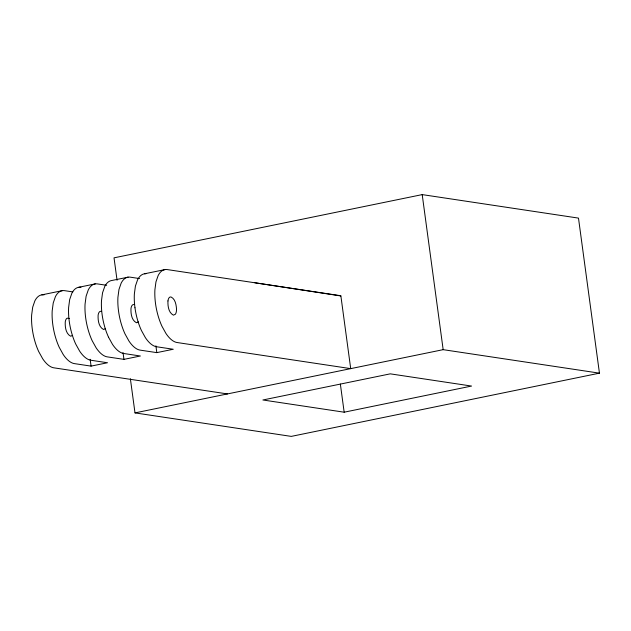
<?xml version="1.0" encoding="UTF-8"?>
<svg xmlns="http://www.w3.org/2000/svg" width="631" height="631" viewBox="0 0 631 631"><rect width="100%" height="100%" fill="white"/><g stroke="black" fill="none" stroke-linecap="round" stroke-linejoin="round"><path stroke-width="0.95" d="M72.628 335.353L70.711 336.252C65.79 333.76 65.009 327 65.245 322.023A9.26 3.991 78.4 0 1 67.201 318.166L69.363 318.489M105.503 328.609L103.579 329.508C98.665 327.008 97.876 320.256 98.113 315.279A9.26 3.991 78.4 0 1 100.077 311.422L101.11 311.264M138.363 321.857L136.446 322.764C131.532 320.264 130.743 313.512 130.98 308.535A9.26 3.991 78.4 0 1 132.944 304.678L133.977 304.521M130.38 378.766L134.995 412.895L291.277 436.392L599.45 373.158L578.485 218.105L422.202 194.608L114.03 257.842L117.058 280.274M41.859 294.858L62.406 290.639M78.843 287.263L95.281 283.895M128.14 277.151L111.703 280.519A37.182 16.02 78.4 0 0 104.714 286.553L102.545 292.816L101.481 300.742A37.119 15.996 78.4 0 0 102.104 314.506A37.182 16.02 78.4 0 0 108.548 337.238M144.578 273.775L165.125 269.563M340.354 295.773L340.882 295.963L350.71 368.63L177.122 342.53A37.182 16.02 78.4 0 1 165.953 333.468L161.97 326.282A37.182 16.02 78.4 0 1 155.518 303.543A37.119 15.996 78.4 0 1 154.903 289.779L155.96 281.852L158.129 275.589A37.182 16.02 78.4 0 1 167.262 269.579L340.653 295.71M72.88 291.908L64.543 290.654A37.182 16.02 78.4 0 0 55.41 296.673L53.241 302.935L52.184 310.862A37.119 15.996 78.4 0 0 52.807 324.626A37.182 16.02 78.4 0 0 59.251 347.358L63.234 354.551A37.182 16.02 78.4 0 0 74.411 363.614L91.077 366.122L107.515 362.746L90.84 360.238A37.182 16.02 78.4 0 1 79.672 351.175L75.688 343.99A37.182 16.02 78.4 0 1 69.236 321.25A37.119 15.996 78.4 0 1 68.621 307.486L69.678 299.559L71.847 293.289A37.182 16.02 78.4 0 1 80.981 287.286M106.678 285.307L97.419 283.911A37.182 16.02 78.4 0 0 88.285 289.921L86.116 296.184L85.059 304.11A37.119 15.996 78.4 0 0 85.674 317.874A37.182 16.02 78.4 0 0 92.126 340.614L96.109 347.807A37.182 16.02 78.4 0 0 107.278 356.87L123.952 359.37L140.374 356.002L123.708 353.494A37.182 16.02 78.4 0 1 112.539 344.431L108.548 337.246M139.538 278.563L130.278 277.167A37.182 16.02 78.4 0 0 121.144 283.177L118.975 289.44L117.918 297.367A37.119 15.996 78.4 0 0 118.541 311.13A37.182 16.02 78.4 0 0 124.985 333.87L128.969 341.063A37.182 16.02 78.4 0 0 140.145 350.126L156.811 352.626L173.249 349.258L156.575 346.75A37.182 16.02 78.4 0 1 145.406 337.688L141.423 330.494A37.182 16.02 78.4 0 1 134.971 307.762M134.995 412.895L443.167 349.661L599.45 373.158M344.163 412.201L471.546 386.062L390.274 373.844L262.898 399.983L344.163 412.201L340.361 384.066M227.452 393.925L53.864 367.826A37.182 16.02 78.4 0 1 42.695 358.763L38.704 351.577A37.182 16.02 78.4 0 1 32.26 328.838A37.119 15.996 78.4 0 1 31.637 315.074L32.702 307.147L34.863 300.877A37.182 16.02 78.4 0 1 43.996 294.874M254.782 282.735L340.882 295.963M422.202 194.608L443.167 349.661M155.889 345.82L156.811 352.626M123.029 352.563L123.952 359.37M90.154 359.307L91.077 366.122M145.99 273.72A37.182 16.02 78.4 0 0 137.582 279.809L135.413 286.072L134.356 293.999A37.119 15.996 78.4 0 0 134.971 307.762M167.956 300.948C167.72 305.925 168.509 312.676 173.422 315.169L175.347 314.27A9.26 3.991 78.4 0 0 176.53 309.016C176.175 304.694 175.331 298.968 170.954 296.933L169.92 297.091A9.26 3.991 78.4 0 0 167.956 300.948"/></g></svg>
